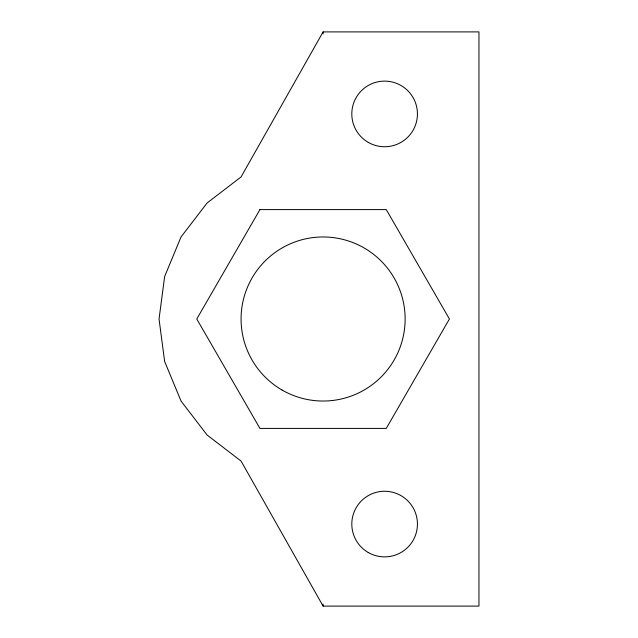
<?xml version="1.0" encoding="UTF-8"?>
<svg xmlns="http://www.w3.org/2000/svg" width="638" height="638" viewBox="0 0 638 638"><rect width="100%" height="100%" fill="white"/><g stroke="black" fill="none" stroke-linecap="round" stroke-linejoin="round"><path stroke-width="0.96" d="M323.099 31.9L241.076 176.925L207.095 202.996L181.025 236.969L164.636 276.541L159.045 319L164.636 361.459L181.025 401.031L207.095 435.004L241.076 461.075L323.099 606.1L478.955 606.1L478.955 31.9L323.099 31.9L323.099 33.886M323.099 604.114L323.099 606.1M259.937 209.599L196.775 319L259.937 428.401L386.261 428.401L449.423 319L386.261 209.599L259.937 209.599M368.214 142.346A32.809 32.809 0 0 0 417.435 113.931A32.809 32.809 0 0 0 368.214 85.516A32.809 32.809 0 0 0 368.214 142.346M368.214 552.484A32.809 32.809 0 0 0 417.435 524.069A32.809 32.809 0 0 0 368.214 495.654A32.809 32.809 0 0 0 368.214 552.484M282.084 390.041A82.031 82.031 0 0 0 405.13 319A82.031 82.031 0 0 0 282.084 247.959A82.031 82.031 0 0 0 282.084 390.041"/></g></svg>
